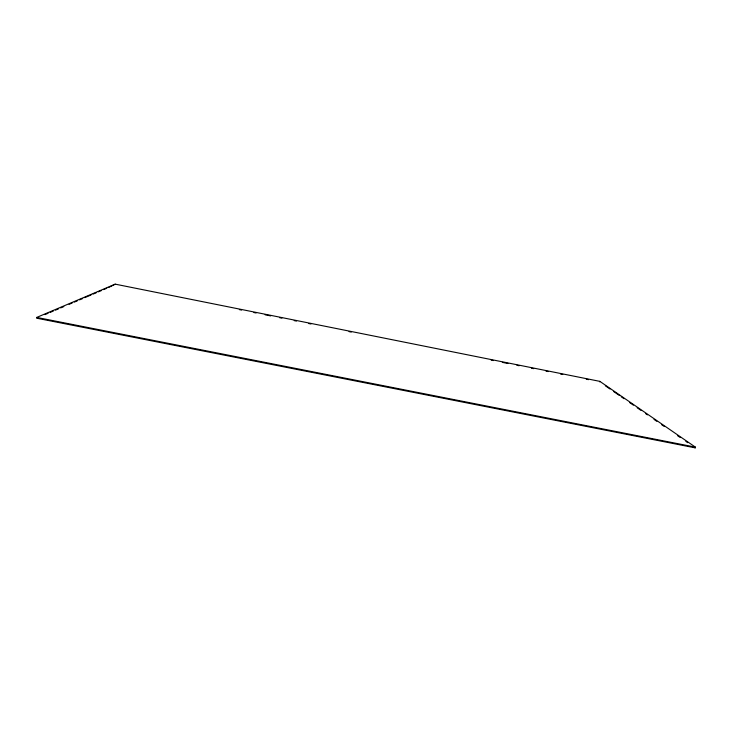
<?xml version="1.0" encoding="UTF-8"?>
<svg xmlns="http://www.w3.org/2000/svg" width="732" height="732" viewBox="0 0 732 732"><rect width="100%" height="100%" fill="white"/><g stroke="black" fill="none" stroke-linecap="round" stroke-linejoin="round"><path stroke-width="1.1" d="M36.719 317.423L36.6 318.182L695.208 447.847L695.4 447.142L599.847 381.363L115.226 284.153L36.719 317.423L695.4 447.142M115.226 284.153L108.848 287.383M599.718 381.894L599.847 381.363M44.972 314.614L48.12 313.269M50.215 312.381L53.354 311.036M55.449 310.148L58.587 308.812M60.683 307.916L63.821 306.58M69.064 304.347L72.203 303.002M74.298 302.115L77.436 300.779M79.532 299.882L82.67 298.546M84.766 297.65L91.052 294.969M93.147 294.081L96.285 292.745M98.381 291.848L101.519 290.512M103.615 289.616L106.753 288.28M239.355 309.618L241.597 310.075M253.903 312.537L256.145 312.985M265.094 314.787L270.694 315.904M279.642 317.706L281.884 318.155M294.191 320.616L296.433 321.073M308.739 323.535L310.981 323.983M349.027 331.614L351.269 332.072M491.163 360.126L493.395 360.574M502.353 362.367L507.944 363.493M516.902 365.286L519.134 365.735M531.45 368.205L533.683 368.654M545.999 371.124L548.231 371.572M560.547 374.043L562.78 374.491M586.286 379.203L588.519 379.652M605.337 385.773L610.012 389.012M613.755 391.593L619.373 395.472M621.248 396.771L624.057 398.711M629.676 402.591L633.418 405.171M637.16 407.761L640.912 410.35M645.587 413.58L647.463 414.87M654.015 419.399L656.824 421.339M661.508 424.569L664.317 426.509M677.42 435.567L680.229 437.507M685.847 441.387L687.723 442.677M693.341 446.557L695.208 447.847"/></g></svg>
